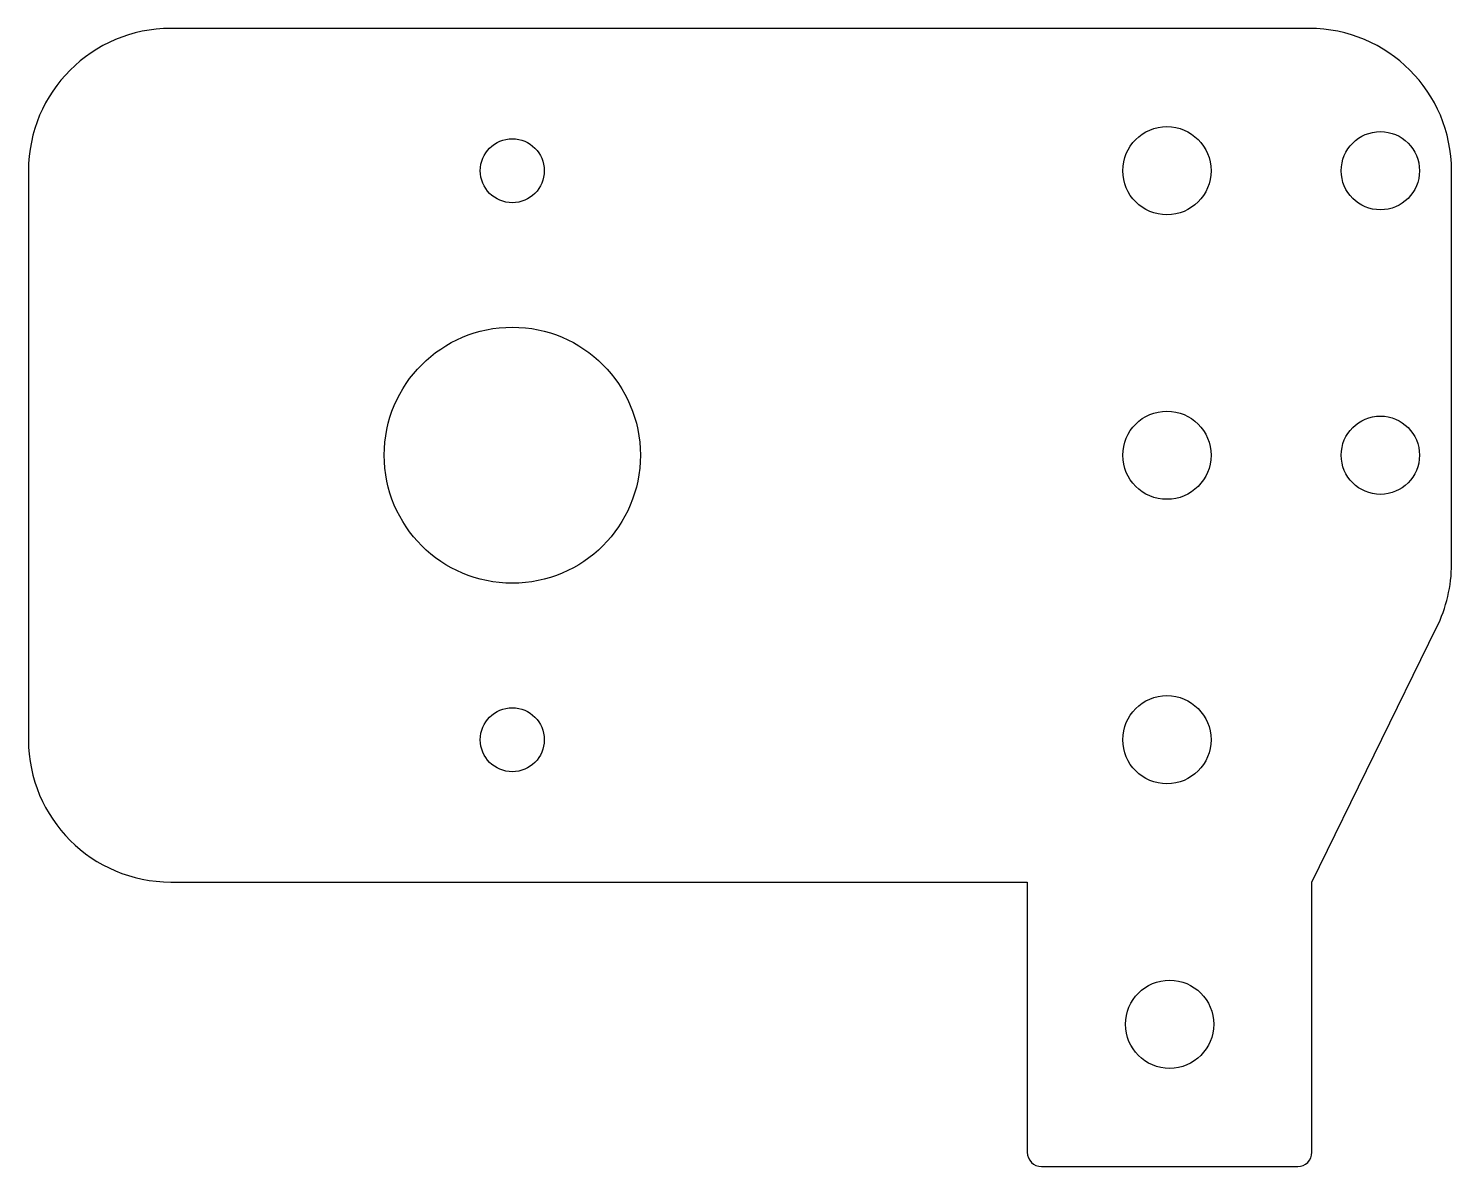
# Model space of a CAD drawing. Header units: millimetres. Extents: x -59 to 41, y -81 to -1.
import ezdxf

# ---------------------------------------------------------------- set-up
doc = ezdxf.new("R2010")
doc.units = ezdxf.units.MM
doc.layers.get('0').update_dxf_attribs({"linetype": 'CONTINUOUS'})

msp = doc.modelspace()

# ---------------------------------------------------------------- linework, layer by layer
msp.add_lwpolyline([(-59.12, -50.51, 0.41421), (-49.12, -60.51), (11.07, -60.51), (11.07, -79.51, 0.41421), (12.07, -80.51), (30.07, -80.51, 0.41421), (31.07, -79.51), (31.07, -60.51), (39.83, -42.62, 0.11643), (40.88, -38.15), (40.88, -10.51, 0.41421), (30.88, -0.51), (-49.12, -0.51, 0.41421), (-59.12, -10.51)], format="xyb", close=True)
for centre, radius in [((20.88, -10.51), 3.1), ((35.88, -10.51), 2.75), ((-25.12, -10.51), 2.25), ((-25.12, -30.51), 9), ((20.88, -30.51), 3.1), ((35.88, -30.51), 2.75), ((20.88, -50.51), 3.1), ((-25.12, -50.51), 2.25), ((21.07, -70.51), 3.1)]:
    msp.add_circle(centre, radius)

doc.saveas('drawing.dxf')
